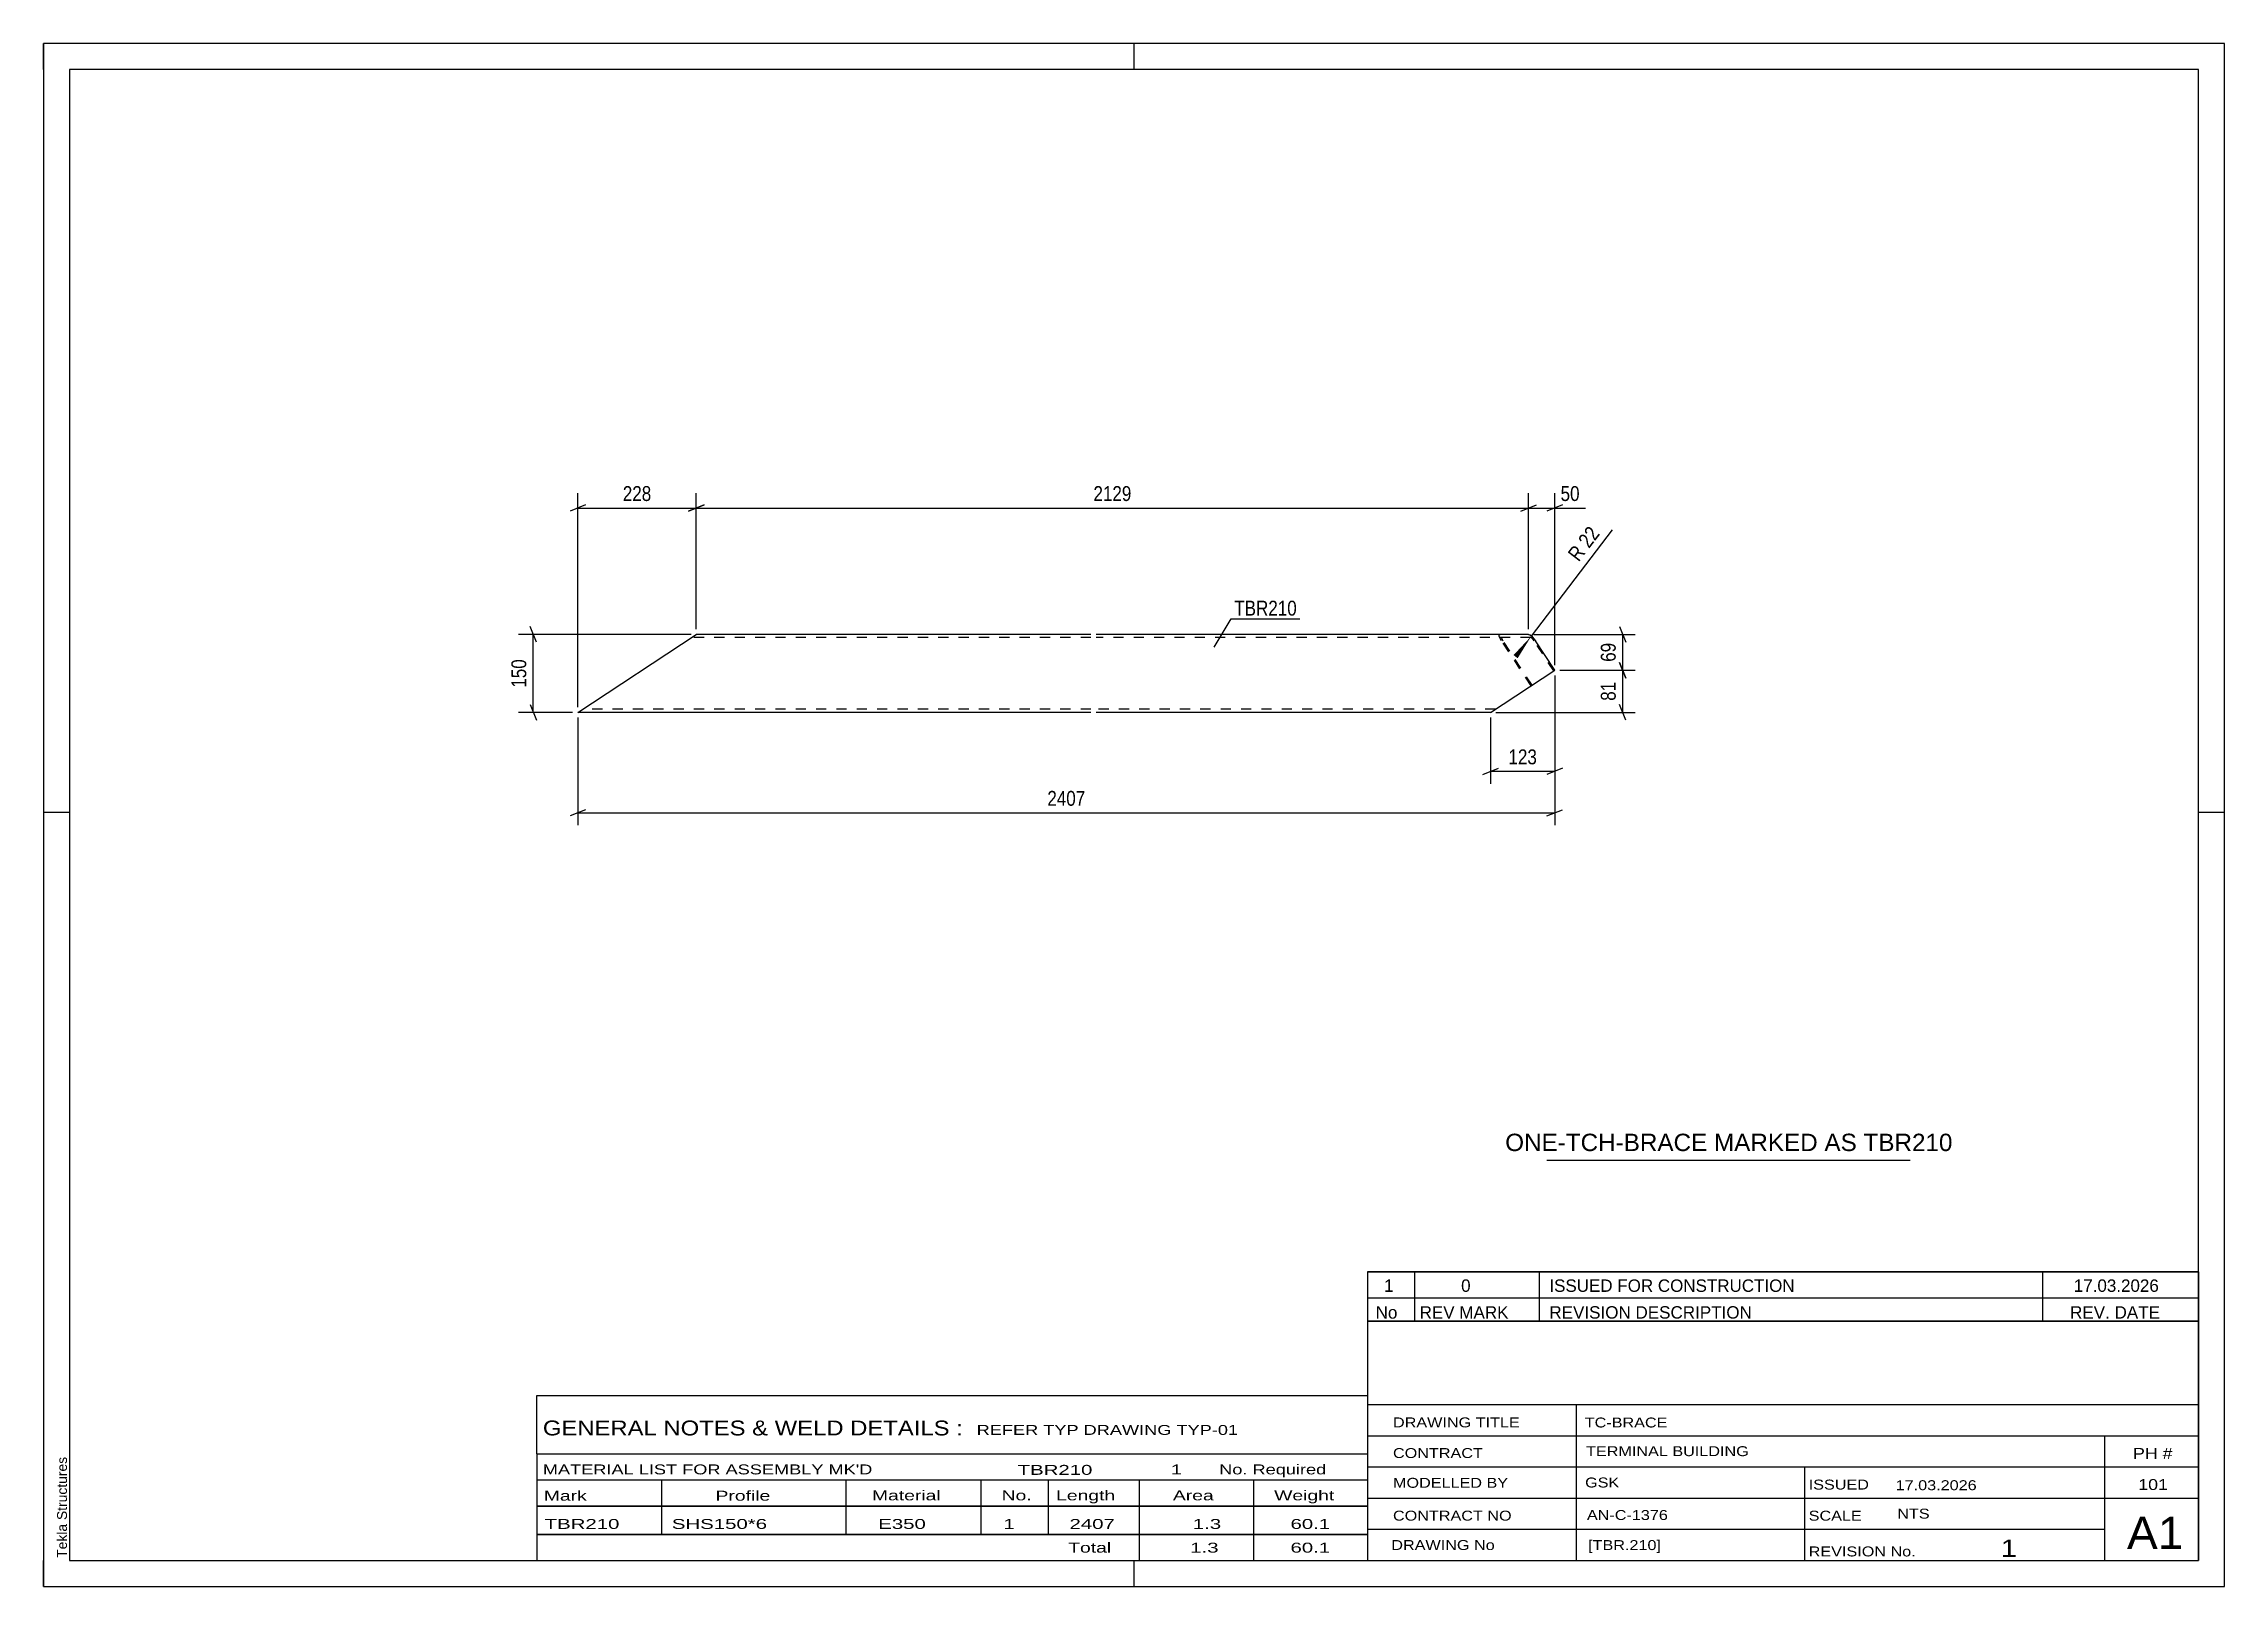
# Paper-space layout 'Layout1' of a CAD drawing. Header units: millimetres. Extents: x 0 to 420, y 0 to 297.
# The model-space entities are those that its viewports show. They can reach past a viewport. Long polylines and large blocks are cut down to what shows.
import ezdxf

# ---------------------------------------------------------------- set-up
doc = ezdxf.new("R2010")
doc.units = ezdxf.units.MM
doc.linetypes.add('DXK_LINE_DOT2', pattern=[3.9198, 1.9599, -1.9599])
doc.layers.add('Viewport layer', color=7, linetype='Continuous', plot=False)
doc.styles.add('Arial', font='ARIAL.TTF', dxfattribs={"height": 0.2})
doc.styles.add('Arial Narrow', font='ARIALN.TTF', dxfattribs={"height": 0.2})

# ---------------------------------------------------------------- blocks, each defined once
blk = doc.blocks.new('Unknown-580638893-1162')
at = {"color": 5, "linetype": 'Continuous'}
for p, q in [((420, 297), (0, 297)), ((0, 297), (0, 0)), ((0, 292), (0, 297)), ((210, 292), (210, 297)), ((420, 0), (420, 297)), ((415, 292), (5, 292)), ((5, 292), (5, 5)), ((415, 5), (415, 292)), ((5, 149), (0, 149)), ((420, 149), (415, 149)), ((0, 0), (0, 5)), ((5, 5), (415, 5)), ((210, 0), (210, 5)), ((0, 0), (420, 0))]:
    blk.add_line(p, q, dxfattribs=at)
at = {"color": 174, "linetype": 'Continuous', "style": 'Arial'}
blk.add_text('Tekla Structures', height=1.9102, rotation=90, dxfattribs=at).set_placement((4.5, 5.5))
blk = doc.blocks.new('Part-580638893-1309 - 1303')
at = {"color": 2, "linetype": 'Continuous'}
for p, q in [((102.89, 168.26), (125.69, 183.26)), ((201.69, 183.26), (125.69, 183.26)), ((285.99, 183.26), (202.69, 183.26)), ((285.99, 183.26), (286.25, 183.16)), ((286.25, 183.16), (286.59, 182.9)), ((286.59, 182.9), (286.96, 182.51)), ((286.96, 182.51), (287.3, 182.06)), ((291.04, 176.37), (287.3, 182.06)), ((278.69, 168.26), (291.04, 176.37)), ((201.69, 168.26), (102.89, 168.26)), ((278.69, 168.26), (202.69, 168.26))]:
    blk.add_line(p, q, dxfattribs=at)
at = {"color": 7, "linetype": 'DXK_LINE_DOT2'}
for p, q in [((201.69, 182.66), (124.78, 182.66)), ((286.38, 182.66), (202.69, 182.66)), ((280.36, 183.16), (280.5, 183.26)), ((280.36, 182.9), (280.36, 183.16)), ((280.5, 182.51), (280.36, 182.9)), ((280.77, 182.06), (280.5, 182.51)), ((286.48, 173.37), (280.77, 182.06)), ((280.82, 182.61), (280.89, 182.66)), ((280.83, 182.51), (280.82, 182.61)), ((280.83, 182.48), (280.83, 182.51)), ((280.83, 182.48), (280.9, 182.29)), ((280.9, 182.29), (281.03, 182.06)), ((286.66, 173.49), (281.03, 182.06)), ((286.51, 182.61), (286.38, 182.66)), ((286.68, 182.48), (286.51, 182.61)), ((286.87, 182.29), (286.68, 182.48)), ((287.04, 182.06), (286.87, 182.29)), ((290.86, 176.25), (287.04, 182.06)), ((103.8, 168.86), (103.87, 168.9)), ((201.69, 168.86), (103.8, 168.86)), ((279.61, 168.86), (202.69, 168.86))]:
    blk.add_line(p, q, dxfattribs=at)
blk = doc.blocks.new('StraightDimension-580638893-1633 - 1303')
at = {"color": 7, "linetype": 'Continuous'}
for p, q in [((303.52, 177.87), (304.72, 174.87)), ((292.04, 176.37), (306.52, 176.37)), ((304.12, 168.26), (304.12, 176.37)), ((279.69, 168.26), (306.52, 168.26)), ((304.72, 166.76), (303.52, 169.76))]:
    blk.add_line(p, q, dxfattribs=at)
at = {"color": 0}
blk.add_wipeout([(303.37, 174.74), (299.17, 174.74), (299.17, 169.89), (303.37, 169.89)], dxfattribs=at)
at = {"color": 3, "style": 'Arial Narrow'}
blk.add_text('81', height=2.863, rotation=90.0002, dxfattribs=at).set_placement((302.77, 170.49))
blk = doc.blocks.new('StraightDimension-580638893-1360 - 1303')
at = {"color": 7, "linetype": 'Continuous'}
for p, q in [((291.04, 175.37), (291.04, 154.51)), ((278.69, 167.26), (278.69, 154.51)), ((277.19, 156.31), (280.19, 157.51)), ((278.69, 156.91), (291.04, 156.91)), ((292.54, 157.51), (289.54, 156.31))]:
    blk.add_line(p, q, dxfattribs=at)
at = {"color": 0}
blk.add_wipeout([(288.21, 157.66), (288.21, 161.86), (281.52, 161.86), (281.52, 157.66)], dxfattribs=at)
at = {"color": 3, "style": 'Arial Narrow'}
blk.add_text('123', height=2.863, dxfattribs=at).set_placement((282.12, 158.26))
blk = doc.blocks.new('StraightDimension-580638893-1352 - 1303')
at = {"color": 7, "linetype": 'Continuous'}
for p, q in [((291.04, 175.37), (291.04, 146.52)), ((102.89, 167.26), (102.89, 146.52)), ((104.39, 149.52), (101.39, 148.32)), ((102.89, 148.92), (291.04, 148.92)), ((289.54, 148.32), (292.54, 149.52))]:
    blk.add_line(p, q, dxfattribs=at)
at = {"color": 0}
blk.add_wipeout([(201.22, 149.67), (201.22, 153.87), (192.71, 153.87), (192.71, 149.67)], dxfattribs=at)
at = {"color": 3, "style": 'Arial Narrow'}
blk.add_text('2407', height=2.863, dxfattribs=at).set_placement((193.31, 150.27))
blk = doc.blocks.new('StraightDimension-580638893-1341 - 1303')
at = {"color": 7, "linetype": 'Continuous'}
for p, q in [((124.69, 183.26), (91.45, 183.26)), ((94.9, 181.76), (93.7, 184.76)), ((94.3, 168.26), (94.3, 183.26)), ((101.89, 168.26), (91.45, 168.26)), ((93.7, 169.76), (94.9, 166.76))]:
    blk.add_line(p, q, dxfattribs=at)
at = {"color": 0}
blk.add_wipeout([(93.55, 179.1), (89.35, 179.1), (89.35, 172.41), (93.55, 172.41)], dxfattribs=at)
at = {"color": 3, "style": 'Arial Narrow'}
blk.add_text('150', height=2.863, rotation=90.0002, dxfattribs=at).set_placement((92.95, 173.01))
blk = doc.blocks.new('StraightDimension-580638893-1589 - 1303')
at = {"color": 7, "linetype": 'Continuous'}
for p, q in [((285.99, 184.26), (285.99, 210.45)), ((291.04, 177.37), (291.04, 210.45)), ((284.49, 207), (287.49, 208.2)), ((285.99, 207.6), (291.04, 207.6)), ((292.54, 208.2), (289.54, 207))]:
    blk.add_line(p, q, dxfattribs=at)
at = {"color": 0}
blk.add_wipeout([(296.42, 208.35), (296.42, 212.55), (291.56, 212.55), (291.56, 208.35)], dxfattribs=at)
at = {"color": 7, "linetype": 'Continuous'}
blk.add_line((291.04, 207.6), (296.94, 207.6), dxfattribs=at)
blk.add_line((291.04, 207.6), (296.94, 207.6), dxfattribs=at)
at = {"color": 3, "style": 'Arial Narrow'}
blk.add_text('50', height=2.863, dxfattribs=at).set_placement((292.16, 208.95))
blk = doc.blocks.new('StraightDimension-580638893-1590 - 1303')
at = {"color": 7, "linetype": 'Continuous'}
for p, q in [((125.69, 184.26), (125.69, 210.45)), ((285.99, 184.26), (285.99, 210.45)), ((127.19, 208.2), (124.19, 207)), ((125.69, 207.6), (285.99, 207.6)), ((284.49, 207), (287.49, 208.2))]:
    blk.add_line(p, q, dxfattribs=at)
at = {"color": 0}
blk.add_wipeout([(210.1, 208.35), (210.1, 212.55), (201.59, 212.55), (201.59, 208.35)], dxfattribs=at)
at = {"color": 3, "style": 'Arial Narrow'}
blk.add_text('2129', height=2.863, dxfattribs=at).set_placement((202.19, 208.95))
blk = doc.blocks.new('StraightDimension-580638893-1591 - 1303')
at = {"color": 7, "linetype": 'Continuous'}
for p, q in [((102.89, 169.26), (102.89, 210.45)), ((125.69, 184.26), (125.69, 210.45)), ((104.39, 208.2), (101.39, 207)), ((102.89, 207.6), (125.69, 207.6)), ((124.19, 207), (127.19, 208.2))]:
    blk.add_line(p, q, dxfattribs=at)
at = {"color": 0}
blk.add_wipeout([(117.64, 208.35), (117.64, 212.55), (110.95, 212.55), (110.95, 208.35)], dxfattribs=at)
at = {"color": 3, "style": 'Arial Narrow'}
blk.add_text('228', height=2.863, dxfattribs=at).set_placement((111.55, 208.95))
blk = doc.blocks.new('StraightDimension-580638893-1632 - 1303')
at = {"color": 7, "linetype": 'Continuous'}
for p, q in [((286.99, 183.26), (306.52, 183.26)), ((303.52, 184.76), (304.72, 181.76)), ((304.12, 176.37), (304.12, 183.26)), ((304.72, 174.87), (303.52, 177.87)), ((292.04, 176.37), (306.52, 176.37))]:
    blk.add_line(p, q, dxfattribs=at)
at = {"color": 0}
blk.add_wipeout([(303.37, 182.24), (299.17, 182.24), (299.17, 177.39), (303.37, 177.39)], dxfattribs=at)
at = {"color": 3, "style": 'Arial Narrow'}
blk.add_text('69', height=2.863, rotation=90.0002, dxfattribs=at).set_placement((302.77, 177.99))
blk = doc.blocks.new('RadiusDimension-580638893-1649 - 1303')
at = {"linetype": 'Continuous'}
blk.add_hatch(color=7, dxfattribs=at).paths.add_polyline_path([(283.1, 179.28), (286.53, 182.95), (283.89, 178.68)])
at = {"color": 7, "linetype": 'Continuous'}
blk.add_line((286.53, 182.95), (302.16, 203.43), dxfattribs=at)
blk.add_arc((285.2, 181.21), 2.19, 36.4618, 68.8159, dxfattribs=at)
at = {"color": 0}
blk.add_wipeout([(300.69, 202.74), (297.36, 205.29), (292.41, 198.82), (295.75, 196.27)], dxfattribs=at)
at = {"color": 3, "style": 'Arial Narrow'}
blk.add_text('R 22', height=2.863, rotation=52.6376, dxfattribs=at).set_placement((295.64, 197.11))
blk = doc.blocks.new('Unknown-580638893-1784')
at = {"color": 7, "linetype": 'Continuous'}
for p, q in [((95, 36.75), (255, 36.75)), ((95, 25.5), (95, 36.75)), ((255, 36.75), (255, 25.5)), ((95, 25.5), (255, 25.5)), ((95, 25.5), (95, 20.5)), ((255, 25.5), (255, 20.5)), ((95, 20.5), (255, 20.5)), ((95, 20.5), (95, 15.5)), ((119, 20.5), (119, 15.5)), ((154.5, 20.5), (154.5, 15.5)), ((180.5, 20.5), (180.5, 15.5)), ((193.5, 20.5), (193.5, 15.5)), ((211, 20.5), (211, 15.5)), ((233, 20.5), (233, 15.5)), ((255, 20.5), (255, 15.5)), ((95, 15.5), (255, 15.5)), ((95, 15.45), (95, 10.05)), ((95, 15.45), (255, 15.45)), ((119, 15.5), (119, 10)), ((154.5, 15.5), (154.5, 10)), ((180.5, 15.5), (180.5, 10)), ((193.5, 15.5), (193.5, 10)), ((211, 15.5), (211, 10)), ((233, 15.5), (233, 10)), ((255, 15.45), (255, 10.05)), ((95, 10.05), (255, 10.05)), ((95, 10), (255, 10)), ((95, 10), (95, 5)), ((211, 10), (211, 5)), ((233, 10), (233, 5)), ((255, 10), (255, 5)), ((95, 5), (255, 5))]:
    blk.add_line(p, q, dxfattribs=at)
at = {"color": 7, "style": 'Arial Narrow'}
for s, height, width, p in [('GENERAL NOTES & WELD DETAILS :', 2.8633, 1.4, (96.15, 29.06)), ('REFER TYP DRAWING TYP-01', 1.9089, 1.6, (179.7, 29.16)), ("MATERIAL LIST FOR ASSEMBLY MK'D", 1.9089, 1.6, (96.15, 21.56)), ('TBR210', 1.909, 1.794707, (187.59, 21.47)), ('1', 1.91, 1.794707, (217.08, 21.56)), ('No. Required', 1.9089, 1.6, (226.41, 21.56)), ('Mark', 1.909, 1.7, (96.34, 16.5)), ('Profile', 1.909, 1.7, (129.41, 16.5)), ('Material', 1.909, 1.7, (159.54, 16.56)), ('No.', 1.909, 1.7, (184.5, 16.56)), ('Length', 1.909, 1.7, (195, 16.56)), ('Area', 1.909, 1.7, (217.5, 16.56)), ('Weight', 1.909, 1.7, (237, 16.56))]:
    blk.add_text(s, height=height, dxfattribs=dict(at, width=width)).set_placement(p)
at = {"color": 7, "linetype": 'Continuous', "style": 'Arial Narrow'}
for s, height, width, p in [('TBR210', 1.909, 1.794707, (96.5, 11.06)), ('SHS150*6', 1.909, 1.794707, (121, 11.06)), ('E350', 1.909, 1.794707, (160.74, 11.06)), ('1', 1.91, 1.794707, (184.86, 11.06)), ('2407', 1.909, 1.794707, (197.58, 11.06)), ('1.3', 1.909, 1.794707, (221.32, 11.06)), ('60.1', 1.909, 1.794707, (240.14, 11.06)), ('Total', 1.909, 1.7, (197.33, 6.5)), ('1.3', 1.909, 1.794707, (220.83, 6.5)), ('60.1', 1.909, 1.794707, (240.14, 6.5))]:
    blk.add_text(s, height=height, dxfattribs=dict(at, width=width)).set_placement(p)
blk = doc.blocks.new('Unknown-580638893-1782')
at = {"color": 7, "linetype": 'Continuous'}
for p, q in [((255, 51.05), (255, 5)), ((255, 51.05), (415, 51.05)), ((415, 51), (415, 5)), ((255, 35), (415, 35)), ((295.14, 35), (295.14, 5)), ((255, 29), (415, 29)), ((397, 5.05), (397, 29.05)), ((255, 23), (415, 23)), ((339.14, 23), (339.14, 5)), ((255, 17), (415, 17)), ((255, 11), (397, 11)), ((255, 5), (415, 5))]:
    blk.add_line(p, q, dxfattribs=at)
at = {"color": 7, "style": 'Arial Narrow'}
for s, height, width, p in [('DRAWING TITLE', 1.9089, 1.425378, (259.88, 30.61)), ('TC-BRACE', 1.909, 1.425378, (296.81, 30.59)), ('CONTRACT', 1.909, 1.425378, (259.88, 24.71)), ('TERMINAL BUILDING', 1.9089, 1.425378, (297.06, 25.07)), ('MODELLED BY', 1.9089, 1.425378, (259.88, 18.98)), ('GSK', 1.909, 1.425378, (296.88, 19.04)), ('ISSUED', 1.909, 1.425378, (339.94, 18.64)), ('17.03.2026', 1.909, 1.425378, (356.69, 18.52)), ('CONTRACT NO', 1.9089, 1.425378, (259.88, 12.66)), ('AN-C-1376', 1.909, 1.425378, (297.23, 12.78)), ('SCALE', 1.909, 1.425378, (339.94, 12.65)), ('A1', 6.204, 1.25, (401.24, 7.2)), ('DRAWING No', 1.909, 1.425378, (259.56, 7)), ('[TBR.210]', 1.909, 1.425378, (297.46, 6.99)), ('1', 3.34, 1.5, (376.91, 5.68)), ('REVISION No.', 1.9089, 1.425378, (339.94, 5.77))]:
    blk.add_text(s, height=height, dxfattribs=dict(at, width=width)).set_placement(p)
at = {"color": 7, "linetype": 'Continuous', "style": 'Arial Narrow'}
for s, height, width, p in [('PH #', 2.1, 1.42538, (402.4, 24.55)), ('101', 2.1, 1.42538, (403.41, 18.55)), ('NTS', 1.909, 1.425378, (357, 13.05))]:
    blk.add_text(s, height=height, dxfattribs=dict(at, width=width)).set_placement(p)
blk = doc.blocks.new('Unknown-580638893-1783')
at = {"color": 7, "linetype": 'Continuous'}
for p, q in [((255, 60.55), (415, 60.55)), ((415, 60.55), (255, 60.55)), ((255, 60.55), (255, 55.55)), ((264, 60.55), (264, 55.55)), ((288, 60.55), (288, 55.55)), ((385, 60.55), (385, 55.55)), ((415, 60.55), (415, 55.55)), ((255, 55.55), (415, 55.55)), ((255, 55.55), (255, 51.05)), ((255, 55.55), (415, 55.55)), ((264, 55.55), (264, 51.05)), ((288, 55.55), (288, 51.05)), ((385, 55.55), (385, 51.05)), ((415, 55.55), (415, 51.05)), ((415, 51.05), (255, 51.05))]:
    blk.add_line(p, q, dxfattribs=at)
at = {"color": 7, "linetype": 'Continuous', "style": 'Arial Narrow'}
for s, height, width, p in [('1', 2.39, 1.196471, (258.16, 56.7)), ('0', 2.39, 1.196471, (273, 56.7)), ('ISSUED FOR CONSTRUCTION', 2.3861, 1.196471, (290, 56.7)), ('17.03.2026', 2.386, 1.196471, (391, 56.7)), ('No', 2.386, 1.2, (256.54, 51.55)), ('REV MARK', 2.386, 1.2, (265, 51.55)), ('REVISION DESCRIPTION', 2.3861, 1.2, (290, 51.55)), ('REV. DATE', 2.386, 1.2, (390.28, 51.55))]:
    blk.add_text(s, height=height, dxfattribs=dict(at, width=width)).set_placement(p)
blk = doc.blocks.new('Unknown-580638893-1785')
at = {"color": 7, "linetype": 'Continuous'}
blk.add_line((289.5, 82.05), (359.5, 82.05), dxfattribs=at)
at = {"color": 7, "style": 'Arial'}
blk.add_text('ONE-TCH-BRACE MARKED AS TBR210', height=3.3428, dxfattribs=at).set_placement((281.49, 83.8))
blk = doc.blocks.new('Mark-580638893-1305 - 1303')
at = {"color": 0}
blk.add_wipeout([(241.37, 186.89), (241.37, 189.89), (229.31, 189.89), (229.31, 186.89)], dxfattribs=at)
blk.add_wipeout([(241.37, 186.89), (241.37, 189.89), (229.31, 189.89), (229.31, 186.89)], dxfattribs=at)
at = {"color": 30, "linetype": 'Continuous'}
for p, q in [((225.45, 180.81), (228.71, 186.29)), ((228.71, 186.29), (241.97, 186.29))]:
    blk.add_line(p, q, dxfattribs=at)
at = {"color": 3, "style": 'Arial Narrow'}
blk.add_text('TBR210', height=2.863, dxfattribs=at).set_placement((229.31, 186.89))

msp = doc.modelspace()

# ---------------------------------------------------------------- block references
for name in ['Unknown-580638893-1162', 'Part-580638893-1309 - 1303', 'Unknown-580638893-1785', 'Unknown-580638893-1783', 'Unknown-580638893-1782', 'Unknown-580638893-1784']:
    msp.add_blockref(name, (0, 0))

# ---------------------------------------------------------------- next in the draw order: block references
msp.add_blockref('StraightDimension-580638893-1633 - 1303', (0, 0))

# ---------------------------------------------------------------- next in the draw order: block references
msp.add_blockref('StraightDimension-580638893-1360 - 1303', (0, 0))

# ---------------------------------------------------------------- next in the draw order: block references
msp.add_blockref('StraightDimension-580638893-1352 - 1303', (0, 0))

# ---------------------------------------------------------------- next in the draw order: block references
for name in ['StraightDimension-580638893-1589 - 1303', 'StraightDimension-580638893-1341 - 1303']:
    msp.add_blockref(name, (0, 0))

# ---------------------------------------------------------------- next in the draw order: block references
msp.add_blockref('StraightDimension-580638893-1590 - 1303', (0, 0))

# ---------------------------------------------------------------- next in the draw order: block references
for name in ['StraightDimension-580638893-1591 - 1303', 'Mark-580638893-1305 - 1303', 'StraightDimension-580638893-1632 - 1303']:
    msp.add_blockref(name, (0, 0))

# ---------------------------------------------------------------- next in the draw order: block references
msp.add_blockref('RadiusDimension-580638893-1649 - 1303', (0, 0))

psp = doc.layouts.get("Layout1")

# ---------------------------------------------------------------- viewports
at = {"layer": 'Viewport layer', "view_target_point": (210, 148.5)}
psp.add_viewport(center=(210, 148.5), size=(420, 297), view_center_point=(0, 0), view_height=297, dxfattribs=at)

doc.saveas('drawing.dxf')
